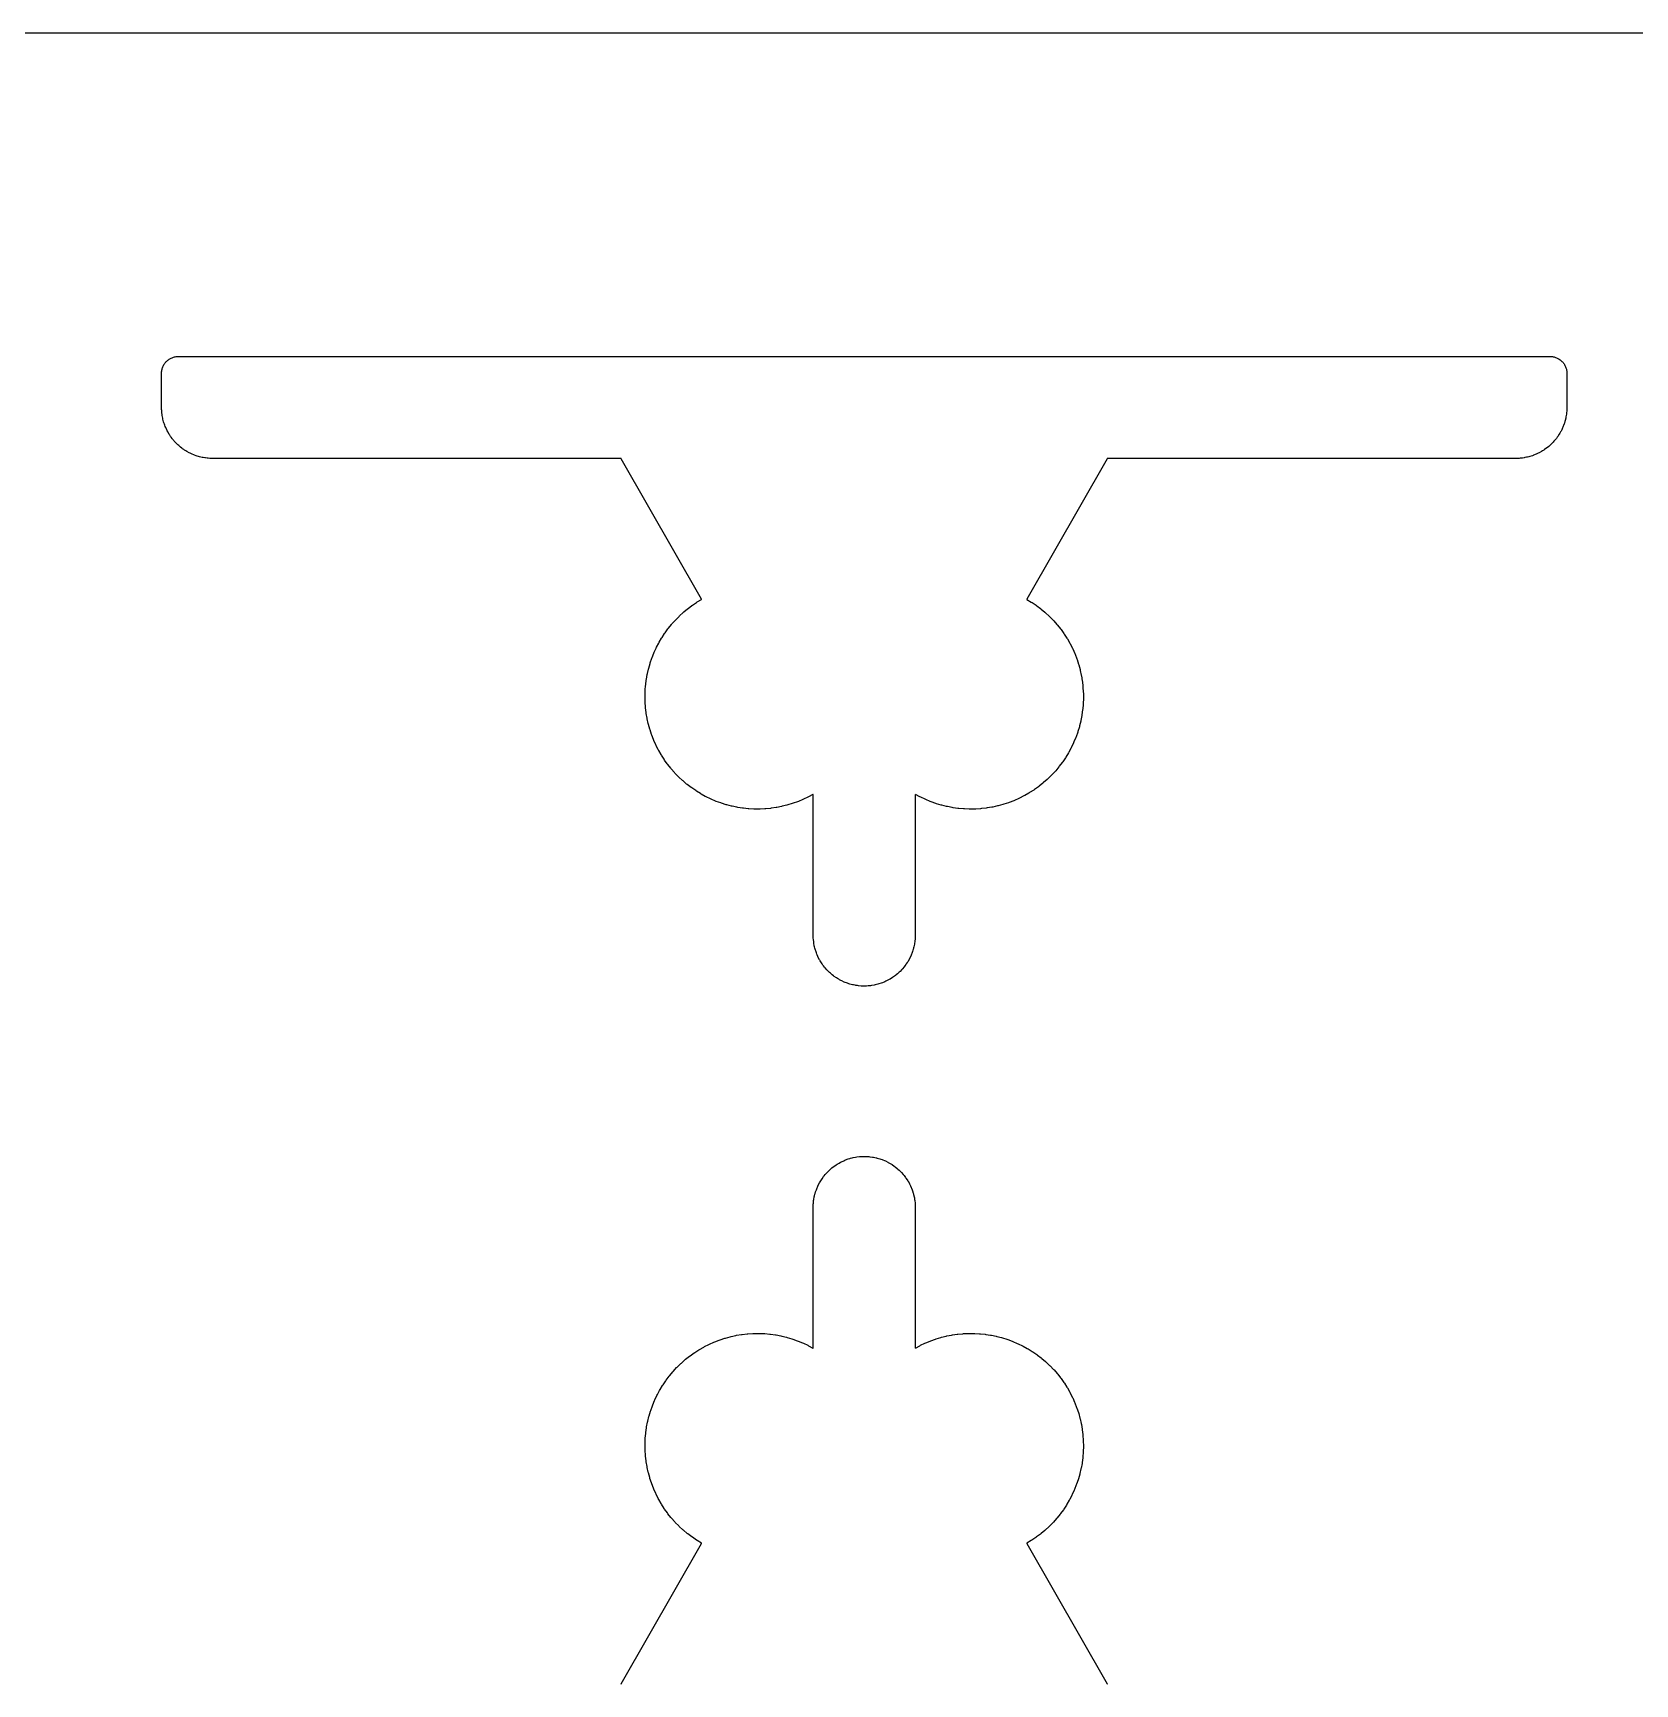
# Model space of a CAD drawing. Extents: x 0 to 200, y -100 to 0.
# Drawn here: x 75.59 to 122.64, y -48.5 to 0 of the extents above; entities that cross this region are included whole.
import ezdxf

# ---------------------------------------------------------------- set-up
doc = ezdxf.new("R2010")
doc.units = 0
doc.layers.add('BLACK', color=7, linetype='CONTINUOUS')

msp = doc.modelspace()

# ---------------------------------------------------------------- linework, layer by layer
at = {"layer": 'BLACK', "linetype": 'CONTINUOUS'}
for p, q in [((199.993863, 0), (0.006136, 0)), ((79.461993, -9.701763), (79.477062, -9.682453)), ((79.477062, -9.682453), (79.493059, -9.663906)), ((79.493059, -9.663906), (79.509948, -9.646166)), ((79.509948, -9.646166), (79.527686, -9.629276)), ((79.527686, -9.629276), (79.546232, -9.613277)), ((79.546232, -9.613277), (79.565541, -9.598208)), ((79.565541, -9.598208), (79.585566, -9.584104)), ((79.585566, -9.584104), (79.606259, -9.570999)), ((79.606259, -9.570999), (79.62757, -9.558926)), ((79.62757, -9.558926), (79.649447, -9.547913)), ((79.649447, -9.547913), (79.671839, -9.537987)), ((79.671839, -9.537987), (79.694691, -9.529172)), ((79.694691, -9.529172), (79.717948, -9.521488)), ((79.717948, -9.521488), (79.741554, -9.514956)), ((79.741554, -9.514956), (79.765452, -9.509589)), ((79.765452, -9.509589), (79.789585, -9.505401)), ((79.789585, -9.505401), (79.813894, -9.502403)), ((79.813894, -9.502403), (79.83832, -9.500601)), ((79.83832, -9.500601), (79.862819, -9.5)), ((79.862819, -9.5), (120.13718, -9.5)), ((120.13718, -9.5), (120.161678, -9.500601)), ((120.161678, -9.500601), (120.186105, -9.502403)), ((120.186105, -9.502403), (120.210414, -9.505401)), ((120.210414, -9.505401), (120.234547, -9.509589)), ((120.234547, -9.509589), (120.258445, -9.514956)), ((120.258445, -9.514956), (120.282051, -9.521488)), ((120.282051, -9.521488), (120.305308, -9.529172)), ((120.305308, -9.529172), (120.32816, -9.537987)), ((120.32816, -9.537987), (120.350551, -9.547913)), ((120.350551, -9.547913), (120.372429, -9.558926)), ((120.372429, -9.558926), (120.39374, -9.570999)), ((120.39374, -9.570999), (120.414433, -9.584104)), ((120.414433, -9.584104), (120.434458, -9.598208)), ((120.434458, -9.598208), (120.453767, -9.613277)), ((120.453767, -9.613277), (120.472313, -9.629276)), ((120.472313, -9.629276), (120.490051, -9.646166)), ((120.490051, -9.646166), (120.50694, -9.663906)), ((120.50694, -9.663906), (120.522937, -9.682453)), ((120.522937, -9.682453), (120.538005, -9.701763)), ((79.363806, -9.999047), (79.364406, -9.974549)), ((79.363877, -10.993881), (79.363806, -9.999047)), ((79.364406, -9.974549), (79.366206, -9.950122)), ((79.366206, -9.950122), (79.369203, -9.925813)), ((79.369203, -9.925813), (79.373389, -9.90168)), ((79.373389, -9.90168), (79.378754, -9.877782)), ((79.378754, -9.877782), (79.385285, -9.854175)), ((79.385285, -9.854175), (79.392967, -9.830918)), ((79.392967, -9.830918), (79.40178, -9.808065)), ((79.40178, -9.808065), (79.411705, -9.785673)), ((79.411705, -9.785673), (79.422716, -9.763794)), ((79.422716, -9.763794), (79.434788, -9.742482)), ((79.434788, -9.742482), (79.447891, -9.721789)), ((79.447891, -9.721789), (79.461993, -9.701763)), ((120.538005, -9.701763), (120.552108, -9.721789)), ((120.552108, -9.721789), (120.565211, -9.742482)), ((120.565211, -9.742482), (120.577283, -9.763794)), ((120.577283, -9.763794), (120.588294, -9.785673)), ((120.588294, -9.785673), (120.598218, -9.808065)), ((120.598218, -9.808065), (120.607032, -9.830918)), ((120.607032, -9.830918), (120.614714, -9.854175)), ((120.614714, -9.854175), (120.621245, -9.877781)), ((120.621245, -9.877781), (120.62661, -9.90168)), ((120.62661, -9.90168), (120.630796, -9.925813)), ((120.630796, -9.925813), (120.633793, -9.950122)), ((120.633793, -9.950122), (120.635593, -9.974549)), ((120.635593, -9.974549), (120.636193, -9.999047)), ((120.636193, -9.999047), (120.636122, -10.993881)), ((79.364027, -11.006104), (79.363877, -10.993881)), ((79.365382, -11.061293), (79.364027, -11.006104)), ((79.366585, -11.085781), (79.365382, -11.061293)), ((79.370194, -11.134698), (79.366585, -11.085781)), ((79.372597, -11.159097), (79.370194, -11.134698)), ((120.633001, -11.088825), (120.626426, -11.165172)), ((120.634692, -11.058227), (120.633001, -11.088825)), ((120.635972, -11.006104), (120.634692, -11.058227)), ((120.636122, -10.993881), (120.635972, -11.006104)), ((79.378226, -11.204734), (79.372597, -11.159097)), ((79.382908, -11.235019), (79.378226, -11.204734)), ((79.396933, -11.310345), (79.382908, -11.235019)), ((79.404989, -11.346222), (79.396933, -11.310345)), ((79.424517, -11.420313), (79.404989, -11.346222)), ((79.433233, -11.449692), (79.424517, -11.420313)), ((79.447657, -11.493354), (79.433233, -11.449692)), ((79.455916, -11.516438), (79.447657, -11.493354)), ((79.472465, -11.55934), (79.455916, -11.516438)), ((79.484366, -11.587579), (79.472465, -11.55934)), ((79.517551, -11.66003), (79.484366, -11.587579)), ((120.498241, -11.626815), (120.485309, -11.654597)), ((120.529638, -11.553571), (120.498241, -11.626815)), ((120.540842, -11.525049), (120.529638, -11.553571)), ((120.556333, -11.481754), (120.540842, -11.525049)), ((120.564024, -11.458474), (120.556333, -11.481754)), ((120.577372, -11.414471), (120.564024, -11.458474)), ((120.585364, -11.384887), (120.577372, -11.414471)), ((120.603068, -11.31034), (120.585364, -11.384887)), ((120.610241, -11.274276), (120.603068, -11.31034)), ((120.621927, -11.201648), (120.610241, -11.274276)), ((120.624512, -11.183452), (120.621927, -11.201648)), ((120.626426, -11.165172), (120.624512, -11.183452)), ((79.531161, -11.687486), (79.517551, -11.66003)), ((79.552837, -11.72804), (79.531161, -11.687486)), ((79.564921, -11.749371), (79.552837, -11.72804)), ((79.590138, -11.791443), (79.564921, -11.749371)), ((79.603254, -11.812156), (79.590138, -11.791443)), ((79.630506, -11.85294), (79.603254, -11.812156)), ((79.644622, -11.872985), (79.630506, -11.85294)), ((79.673842, -11.912383), (79.644622, -11.872985)), ((79.688925, -11.93171), (79.673842, -11.912383)), ((79.720043, -11.969627), (79.688925, -11.93171)), ((79.736056, -11.988191), (79.720043, -11.969627)), ((79.766937, -12.022262), (79.736056, -11.988191)), ((79.788203, -12.044326), (79.766937, -12.022262)), ((79.845239, -12.09998), (79.788203, -12.044326)), ((79.867818, -12.120698), (79.845239, -12.09998)), ((79.902637, -12.150733), (79.867818, -12.120698)), ((120.127459, -12.124622), (120.104378, -12.14478)), ((120.185843, -12.070386), (120.127459, -12.124622)), ((120.207645, -12.04885), (120.185843, -12.070386)), ((120.237237, -12.017769), (120.207645, -12.04885)), ((120.257677, -11.994937), (120.237237, -12.017769)), ((120.308983, -11.933961), (120.257677, -11.994937)), ((120.327984, -11.909919), (120.308983, -11.933961)), ((120.353549, -11.875449), (120.327984, -11.909919)), ((120.371041, -11.850287), (120.353549, -11.875449)), ((120.414497, -11.783489), (120.371041, -11.850287)), ((120.430412, -11.757302), (120.414497, -11.783489)), ((120.453077, -11.717292), (120.430412, -11.757302)), ((120.464635, -11.69567), (120.453077, -11.717292)), ((120.485309, -11.654597), (120.464635, -11.69567)), ((79.921589, -12.166286), (79.902637, -12.150733)), ((79.960258, -12.196464), (79.921589, -12.166286)), ((79.97995, -12.211068), (79.960258, -12.196464)), ((80.020053, -12.239312), (79.97995, -12.211068)), ((80.040437, -12.252933), (80.020053, -12.239312)), ((80.079287, -12.277533), (80.040437, -12.252933)), ((80.105667, -12.293126), (80.079287, -12.277533)), ((80.175481, -12.331551), (80.105667, -12.293126)), ((80.202768, -12.345497), (80.175481, -12.331551)), ((80.244336, -12.365157), (80.202768, -12.345497)), ((80.266749, -12.375092), (80.244336, -12.365157)), ((80.312066, -12.393863), (80.266749, -12.375092)), ((80.33494, -12.402687), (80.312066, -12.393863)), ((80.381123, -12.419211), (80.33494, -12.402687)), ((80.404403, -12.426902), (80.381123, -12.419211)), ((80.448406, -12.44025), (80.404403, -12.426902)), ((80.47799, -12.448242), (80.448406, -12.44025)), ((80.555523, -12.466655), (80.47799, -12.448242)), ((80.585541, -12.472817), (80.555523, -12.466655)), ((80.630847, -12.480679), (80.585541, -12.472817)), ((80.655098, -12.484276), (80.630847, -12.480679)), ((80.70378, -12.49028), (80.655098, -12.484276)), ((80.728179, -12.492683), (80.70378, -12.49028)), ((80.780354, -12.496532), (80.728179, -12.492683)), ((80.798314, -12.497532), (80.780354, -12.496532)), ((80.854488, -12.499646), (80.798314, -12.497532)), ((80.873273, -12.5), (80.854488, -12.499646)), ((92.856864, -12.5), (80.873273, -12.5)), ((92.862488, -12.50014), (92.856889, -12.5)), ((92.866217, -12.505414), (92.863318, -12.500622)), ((95.222276, -16.62938), (92.86623, -12.505436)), ((107.134263, -12.505435), (104.777719, -16.629389)), ((107.137175, -12.500622), (107.134275, -12.505413)), ((107.143604, -12.5), (107.138005, -12.50014)), ((119.124767, -12.5), (107.143629, -12.5)), ((119.147465, -12.499484), (119.124767, -12.5)), ((119.234239, -12.495536), (119.147465, -12.499484)), ((119.260501, -12.493647), (119.234239, -12.495536)), ((119.308412, -12.488928), (119.260501, -12.493647)), ((119.332744, -12.485927), (119.308412, -12.488928)), ((119.381264, -12.47873), (119.332744, -12.485927)), ((119.40542, -12.474538), (119.381264, -12.47873)), ((119.453528, -12.464969), (119.40542, -12.474538)), ((119.477449, -12.459597), (119.453528, -12.464969)), ((119.522054, -12.448424), (119.477449, -12.459597)), ((119.551537, -12.44007), (119.522054, -12.448424)), ((119.62459, -12.416927), (119.551537, -12.44007)), ((119.642005, -12.411055), (119.62459, -12.416927)), ((119.659193, -12.404546), (119.642005, -12.411055)), ((119.730345, -12.376092), (119.659193, -12.404546)), ((119.758436, -12.363846), (119.730345, -12.376092)), ((119.797231, -12.345497), (119.758436, -12.363846)), ((119.824518, -12.331551), (119.797231, -12.345497)), ((119.894332, -12.293126), (119.824518, -12.331551)), ((119.920712, -12.277533), (119.894332, -12.293126)), ((119.95697, -12.254574), (119.920712, -12.277533)), ((119.982345, -12.237393), (119.95697, -12.254574)), ((120.04693, -12.190711), (119.982345, -12.237393)), ((120.071203, -12.172006), (120.04693, -12.190711)), ((120.104378, -12.14478), (120.071203, -12.172006)), ((94.699673, -17.008059), (94.807035, -16.918783)), ((94.807035, -16.918783), (94.826576, -16.903341)), ((94.826576, -16.903341), (94.938255, -16.819528)), ((94.938255, -16.819528), (94.958542, -16.805079)), ((94.958542, -16.805079), (95.07426, -16.726937)), ((95.07426, -16.726937), (95.095241, -16.713518)), ((95.095241, -16.713518), (95.220035, -16.638019)), ((95.220056, -16.638006), (95.224382, -16.635239)), ((95.224724, -16.633922), (95.222289, -16.629402)), ((104.777707, -16.629411), (104.775272, -16.63393)), ((104.775613, -16.635247), (104.779937, -16.638015)), ((104.779958, -16.638028), (104.906819, -16.714846)), ((104.906819, -16.714846), (104.928127, -16.728499)), ((104.928127, -16.728499), (105.045613, -16.808042)), ((105.045613, -16.808042), (105.066203, -16.822757)), ((105.066203, -16.822757), (105.179509, -16.908148)), ((105.179509, -16.908148), (105.199327, -16.923887)), ((105.199327, -16.923887), (105.308163, -17.014908)), ((94.248785, -17.486056), (94.336329, -17.377276)), ((94.336329, -17.377276), (94.352423, -17.358268)), ((94.352423, -17.358268), (94.44528, -17.253988)), ((94.44528, -17.253988), (94.462301, -17.235806)), ((94.462301, -17.235806), (94.560241, -17.136284)), ((94.560241, -17.136284), (94.578147, -17.118973)), ((94.578147, -17.118973), (94.680926, -17.024456)), ((94.680926, -17.024456), (94.699673, -17.008059)), ((105.308163, -17.014908), (105.327159, -17.03163)), ((105.327159, -17.03163), (105.431245, -17.128046)), ((105.431245, -17.128046), (105.449369, -17.145709)), ((105.449369, -17.145709), (105.548438, -17.247273)), ((105.548438, -17.247273), (105.565644, -17.265831)), ((105.565644, -17.265831), (105.659442, -17.372283)), ((105.659442, -17.372283), (105.675686, -17.391689)), ((105.675686, -17.391689), (105.763972, -17.502755)), ((93.901552, -18.043917), (93.965805, -17.919948)), ((93.965805, -17.919948), (93.977814, -17.898128)), ((93.977814, -17.898128), (94.048166, -17.777516)), ((94.048166, -17.777516), (94.061248, -17.756321)), ((94.061248, -17.756321), (94.137525, -17.639366)), ((94.137525, -17.639366), (94.151646, -17.61885)), ((94.151646, -17.61885), (94.233659, -17.505842)), ((94.233659, -17.505842), (94.248785, -17.486056)), ((105.763972, -17.502755), (105.779213, -17.522959)), ((105.779213, -17.522959), (105.861759, -17.638354)), ((105.861759, -17.638354), (105.875957, -17.659303)), ((105.875957, -17.659303), (105.952553, -17.778731)), ((105.952553, -17.778731), (105.965672, -17.800373)), ((105.965672, -17.800373), (106.036121, -17.923527)), ((106.036121, -17.923527), (106.048126, -17.945806)), ((93.717605, -18.501512), (93.762664, -18.36935)), ((93.762664, -18.36935), (93.771286, -18.345984)), ((93.771286, -18.345984), (93.822876, -18.216234)), ((93.822876, -18.216234), (93.832652, -18.193326)), ((93.832652, -18.193326), (93.890646, -18.066308)), ((93.890646, -18.066308), (93.901552, -18.043917)), ((106.048126, -17.945806), (106.112247, -18.07237)), ((106.112247, -18.07237), (106.123109, -18.095228)), ((106.123109, -18.095228), (106.180737, -18.224877)), ((106.180737, -18.224877), (106.190427, -18.248256)), ((106.190427, -18.248256), (106.241415, -18.380658)), ((106.241415, -18.380658), (106.249909, -18.404497)), ((106.249909, -18.404497), (106.294125, -18.539312)), ((93.603914, -18.981411), (93.628772, -18.84401)), ((93.628772, -18.84401), (93.633815, -18.81962)), ((93.633815, -18.81962), (93.665491, -18.683629)), ((93.665491, -18.683629), (93.671744, -18.659521)), ((93.671744, -18.659521), (93.710158, -18.525278)), ((93.710158, -18.525278), (93.717605, -18.501512)), ((106.294125, -18.539312), (106.3014, -18.563551)), ((106.3014, -18.563551), (106.338731, -18.700432)), ((106.338731, -18.700432), (106.344769, -18.725008)), ((106.344769, -18.725008), (106.37512, -18.863604)), ((106.37512, -18.863604), (106.379905, -18.888455)), ((106.379905, -18.888455), (106.403197, -19.02841)), ((93.56302, -19.472895), (93.567121, -19.333325)), ((93.567121, -19.333325), (93.568473, -19.308455)), ((93.568473, -19.308455), (93.579526, -19.169262)), ((93.579526, -19.169262), (93.582116, -19.144491)), ((93.582116, -19.144491), (93.600093, -19.006022)), ((93.600093, -19.006022), (93.603914, -18.981411)), ((106.403197, -19.02841), (106.406718, -19.053472)), ((106.406718, -19.053472), (106.422891, -19.194427)), ((106.422891, -19.194427), (106.425138, -19.219635)), ((106.425138, -19.219635), (106.434151, -19.361228)), ((106.434151, -19.361228), (106.435118, -19.386517)), ((106.435118, -19.386517), (106.436948, -19.528386)), ((93.562909, -19.497801), (93.56302, -19.472895)), ((93.565771, -19.637403), (93.562909, -19.497801)), ((93.566902, -19.662283), (93.565771, -19.637403)), ((93.576718, -19.801569), (93.566902, -19.662283)), ((93.579088, -19.826362), (93.576718, -19.801569)), ((93.595835, -19.964985), (93.579088, -19.826362)), ((106.417147, -19.862053), (106.414274, -19.887196)), ((106.429679, -19.720727), (106.417147, -19.862053)), ((106.431275, -19.69547), (106.429679, -19.720727)), ((106.436633, -19.553691), (106.431275, -19.69547)), ((106.436948, -19.528386), (106.436633, -19.553691)), ((93.599438, -19.989629), (93.595835, -19.964985)), ((93.623074, -20.127245), (93.599438, -19.989629)), ((93.627901, -20.151679), (93.623074, -20.127245)), ((93.658367, -20.287946), (93.627901, -20.151679)), ((93.664406, -20.312109), (93.658367, -20.287946)), ((93.701627, -20.446688), (93.664406, -20.312109)), ((106.324501, -20.354527), (106.317853, -20.378946)), ((106.358289, -20.216729), (106.324501, -20.354527)), ((106.363691, -20.192005), (106.358289, -20.216729)), ((106.390457, -20.052672), (106.363691, -20.192005)), ((106.3946, -20.027706), (106.390457, -20.052672)), ((106.414274, -19.887196), (106.3946, -20.027706)), ((93.708862, -20.470519), (93.701627, -20.446688)), ((93.752745, -20.603076), (93.708862, -20.470519)), ((93.76116, -20.626517), (93.752745, -20.603076)), ((93.811596, -20.756721), (93.76116, -20.626517)), ((93.821168, -20.779714), (93.811596, -20.756721)), ((93.878032, -20.907242), (93.821168, -20.779714)), ((106.14808, -20.850423), (106.087245, -20.978599)), ((106.158349, -20.827293), (106.14808, -20.850423)), ((106.212614, -20.6962), (106.158349, -20.827293)), ((106.221698, -20.672579), (106.212614, -20.6962)), ((106.269253, -20.538906), (106.221698, -20.672579)), ((106.277129, -20.514856), (106.269253, -20.538906)), ((106.317853, -20.378946), (106.277129, -20.514856)), ((93.888739, -20.929729), (93.878032, -20.907242)), ((93.951888, -21.054264), (93.888739, -20.929729)), ((93.963702, -21.07619), (93.951888, -21.054264)), ((94.032981, -21.197422), (93.963702, -21.07619)), ((94.045874, -21.218732), (94.032981, -21.197422)), ((94.121109, -21.33636), (94.045874, -21.218732)), ((94.135048, -21.357001), (94.121109, -21.33636)), ((105.90887, -21.290756), (105.829327, -21.408242)), ((105.922523, -21.269447), (105.90887, -21.290756)), ((105.996013, -21.148083), (105.922523, -21.269447)), ((106.008569, -21.12611), (105.996013, -21.148083)), ((106.075818, -21.00118), (106.008569, -21.12611)), ((106.087245, -20.978599), (106.075818, -21.00118)), ((94.216054, -21.470732), (94.135048, -21.357001)), ((94.231004, -21.490652), (94.216054, -21.470732)), ((94.317578, -21.600205), (94.231004, -21.490652)), ((94.333503, -21.619355), (94.317578, -21.600205)), ((94.42543, -21.724456), (94.333503, -21.619355)), ((94.442289, -21.742788), (94.42543, -21.724456)), ((94.539341, -21.843176), (94.442289, -21.742788)), ((105.491661, -21.811998), (105.390097, -21.911067)), ((105.509324, -21.793874), (105.491661, -21.811998)), ((105.60574, -21.689788), (105.509324, -21.793874)), ((105.622462, -21.670792), (105.60574, -21.689788)), ((105.713483, -21.561956), (105.622462, -21.670792)), ((105.729221, -21.542138), (105.713483, -21.561956)), ((105.814613, -21.428832), (105.729221, -21.542138)), ((105.829327, -21.408242), (105.814613, -21.428832)), ((94.557093, -21.860646), (94.539341, -21.843176)), ((94.659028, -21.956071), (94.557093, -21.860646)), ((94.677629, -21.972634), (94.659028, -21.956071)), ((94.784194, -22.06286), (94.677629, -21.972634)), ((94.803598, -22.078475), (94.784194, -22.06286)), ((94.914528, -22.163276), (94.803598, -22.078475)), ((94.934685, -22.177905), (94.914528, -22.163276)), ((95.049705, -22.257072), (94.934685, -22.177905)), ((95.070566, -22.270677), (95.049705, -22.257072)), ((95.189389, -22.344012), (95.070566, -22.270677)), ((104.978067, -22.238587), (104.858639, -22.315183)), ((104.999017, -22.224389), (104.978067, -22.238587)), ((105.114412, -22.141842), (104.999017, -22.224389)), ((105.134615, -22.126601), (105.114412, -22.141842)), ((105.245681, -22.038316), (105.134615, -22.126601)), ((105.265087, -22.022071), (105.245681, -22.038316)), ((105.371539, -21.928273), (105.265087, -22.022071)), ((105.390097, -21.911067), (105.371539, -21.928273)), ((95.210903, -22.35656), (95.189389, -22.344012)), ((95.333233, -22.423882), (95.210903, -22.35656)), ((95.355346, -22.435342), (95.333233, -22.423882)), ((95.48088, -22.496482), (95.355346, -22.435342)), ((95.503536, -22.506826), (95.48088, -22.496482)), ((95.631962, -22.561632), (95.503536, -22.506826)), ((95.655105, -22.570834), (95.631962, -22.561632)), ((95.786103, -22.61917), (95.655105, -22.570834)), ((95.809677, -22.627207), (95.786103, -22.61917)), ((95.942921, -22.668954), (95.809677, -22.627207)), ((95.966866, -22.675805), (95.942921, -22.668954)), ((96.102026, -22.710858), (95.966866, -22.675805)), ((96.126283, -22.716508), (96.102026, -22.710858)), ((96.263022, -22.74478), (96.126283, -22.716508)), ((96.28753, -22.749214), (96.263022, -22.74478)), ((96.425508, -22.770635), (96.28753, -22.749214)), ((96.450207, -22.773841), (96.425508, -22.770635)), ((96.589081, -22.788358), (96.450207, -22.773841)), ((96.613909, -22.790329), (96.589081, -22.788358)), ((96.753335, -22.797905), (96.613909, -22.790329)), ((97.082248, -22.792398), (96.942761, -22.798742)), ((97.107092, -22.790647), (97.082248, -22.792398)), ((97.246089, -22.777358), (97.107092, -22.790647)), ((97.270816, -22.77437), (97.246089, -22.777358)), ((97.408978, -22.75417), (97.270816, -22.77437)), ((97.433524, -22.749953), (97.408978, -22.75417)), ((97.570508, -22.722891), (97.433524, -22.749953)), ((97.594813, -22.717456), (97.570508, -22.722891)), ((97.730278, -22.683599), (97.594813, -22.717456)), ((97.754282, -22.676959), (97.730278, -22.683599)), ((97.88789, -22.636392), (97.754282, -22.676959)), ((97.911534, -22.628564), (97.88789, -22.636392)), ((98.042954, -22.581387), (97.911534, -22.628564)), ((98.066179, -22.57239), (98.042954, -22.581387)), ((98.195083, -22.518721), (98.066179, -22.57239)), ((98.21783, -22.508578), (98.195083, -22.518721)), ((98.3439, -22.44855), (98.21783, -22.508578)), ((98.366113, -22.437285), (98.3439, -22.44855)), ((98.494589, -22.368054), (98.366113, -22.437285)), ((98.498441, -22.366099), (98.494611, -22.368043)), ((98.499999, -22.37126), (98.499894, -22.366966)), ((98.499972, -26.487635), (98.5, -22.371285)), ((101.500115, -22.371347), (101.500085, -26.487708)), ((101.500221, -22.367028), (101.500115, -22.371323)), ((101.505504, -22.368103), (101.501672, -22.366161)), ((101.636191, -22.438451), (101.505525, -22.368115)), ((101.658771, -22.449878), (101.636191, -22.438451)), ((101.786947, -22.510713), (101.658771, -22.449878)), ((101.810078, -22.520981), (101.786947, -22.510713)), ((101.941171, -22.575246), (101.810078, -22.520981)), ((101.964791, -22.58433), (101.941171, -22.575246)), ((102.098465, -22.631885), (101.964791, -22.58433)), ((102.122515, -22.639761), (102.098465, -22.631885)), ((102.258425, -22.680485), (102.122515, -22.639761)), ((102.282844, -22.687133), (102.258425, -22.680485)), ((102.420642, -22.720921), (102.282844, -22.687133)), ((102.445366, -22.726323), (102.420642, -22.720921)), ((102.584699, -22.753088), (102.445366, -22.726323)), ((102.609665, -22.757231), (102.584699, -22.753088)), ((102.750175, -22.776905), (102.609665, -22.757231)), ((102.775318, -22.779779), (102.750175, -22.776905)), ((102.916644, -22.79231), (102.775318, -22.779779)), ((102.941901, -22.793906), (102.916644, -22.79231)), ((103.08368, -22.799264), (102.941901, -22.793906)), ((103.417736, -22.787768), (103.276143, -22.796782)), ((103.442944, -22.785521), (103.417736, -22.787768)), ((103.583899, -22.769348), (103.442944, -22.785521)), ((103.60896, -22.765827), (103.583899, -22.769348)), ((103.748916, -22.742536), (103.60896, -22.765827)), ((103.773767, -22.73775), (103.748916, -22.742536)), ((103.912363, -22.7074), (103.773767, -22.73775)), ((103.936939, -22.701361), (103.912363, -22.7074)), ((104.07382, -22.66403), (103.936939, -22.701361)), ((104.098059, -22.656755), (104.07382, -22.66403)), ((104.232873, -22.612539), (104.098059, -22.656755)), ((104.256713, -22.604045), (104.232873, -22.612539)), ((104.389115, -22.553057), (104.256713, -22.604045)), ((104.412493, -22.543367), (104.389115, -22.553057)), ((104.542143, -22.485739), (104.412493, -22.543367)), ((104.565001, -22.474877), (104.542143, -22.485739)), ((104.691565, -22.410756), (104.565001, -22.474877)), ((104.713843, -22.398751), (104.691565, -22.410756)), ((104.836998, -22.328301), (104.713843, -22.398751)), ((104.858639, -22.315183), (104.836998, -22.328301)), ((96.77823, -22.798636), (96.753335, -22.797905)), ((96.91786, -22.799253), (96.77823, -22.798636)), ((96.942761, -22.798742), (96.91786, -22.799253)), ((103.108985, -22.799579), (103.08368, -22.799264)), ((103.250854, -22.797749), (103.108985, -22.799579)), ((103.276143, -22.796782), (103.250854, -22.797749)), ((98.500488, -26.510333), (98.499972, -26.487635)), ((98.504295, -26.594043), (98.500488, -26.510333)), ((98.506822, -26.626401), (98.504295, -26.594043)), ((98.515168, -26.701663), (98.506822, -26.626401)), ((101.489165, -26.670006), (101.486209, -26.694156)), ((101.493816, -26.622421), (101.489165, -26.670006)), ((101.495674, -26.596425), (101.493816, -26.622421)), ((101.499574, -26.510301), (101.495674, -26.596425)), ((101.500085, -26.487708), (101.499574, -26.510301)), ((98.51753, -26.71989), (98.515168, -26.701663)), ((98.520561, -26.738017), (98.51753, -26.71989)), ((98.534587, -26.813353), (98.520561, -26.738017)), ((98.541117, -26.843294), (98.534587, -26.813353)), ((98.551545, -26.884924), (98.541117, -26.843294)), ((98.559899, -26.914407), (98.551545, -26.884924)), ((98.583965, -26.990376), (98.559899, -26.914407)), ((98.594111, -27.019292), (98.583965, -26.990376)), ((98.61066, -27.062194), (98.594111, -27.019292)), ((98.620042, -27.084845), (98.61066, -27.062194)), ((98.638677, -27.126884), (98.620042, -27.084845)), ((98.651948, -27.154505), (98.638677, -27.126884)), ((98.687239, -27.222525), (98.651948, -27.154505)), ((101.364447, -27.119556), (101.332657, -27.185265)), ((101.37913, -27.086149), (101.364447, -27.119556)), ((101.407161, -27.015465), (101.37913, -27.086149)), ((101.417506, -26.986867), (101.407161, -27.015465)), ((101.431716, -26.943501), (101.417506, -26.986867)), ((101.438727, -26.920203), (101.431716, -26.943501)), ((101.450808, -26.876197), (101.438727, -26.920203)), ((101.457963, -26.846639), (101.450808, -26.876197)), ((101.47422, -26.769243), (101.457963, -26.846639)), ((101.479563, -26.739304), (101.47422, -26.769243)), ((101.486209, -26.694156), (101.479563, -26.739304)), ((98.696003, -27.238681), (98.687239, -27.222525)), ((98.705354, -27.254503), (98.696003, -27.238681)), ((98.745554, -27.319743), (98.705354, -27.254503)), ((98.762422, -27.345327), (98.745554, -27.319743)), ((98.788899, -27.382923), (98.762422, -27.345327)), ((98.803504, -27.402615), (98.788899, -27.382923)), ((98.831794, -27.438866), (98.803504, -27.402615)), ((98.85138, -27.462434), (98.831794, -27.438866)), ((98.902141, -27.519841), (98.85138, -27.462434)), ((98.914567, -27.533384), (98.902141, -27.519841)), ((98.927483, -27.546459), (98.914567, -27.533384)), ((98.98233, -27.599976), (98.927483, -27.546459)), ((99.004909, -27.620695), (98.98233, -27.599976)), ((99.039728, -27.65073), (99.004909, -27.620695)), ((100.977212, -27.636435), (100.94213, -27.665621)), ((100.995531, -27.620423), (100.977212, -27.636435)), ((101.029149, -27.589563), (100.995531, -27.620423)), ((101.050916, -27.568326), (101.029149, -27.589563)), ((101.103701, -27.513591), (101.050916, -27.568326)), ((101.128055, -27.486416), (101.103701, -27.513591)), ((101.176703, -27.427974), (101.128055, -27.486416)), ((101.195439, -27.404019), (101.176703, -27.427974)), ((101.222445, -27.367234), (101.195439, -27.404019)), ((101.236362, -27.347277), (101.222445, -27.367234)), ((101.261546, -27.309221), (101.236362, -27.347277)), ((101.277549, -27.28336), (101.261546, -27.309221)), ((101.315575, -27.217511), (101.277549, -27.28336)), ((101.332657, -27.185265), (101.315575, -27.217511)), ((99.058679, -27.666283), (99.039728, -27.65073)), ((99.09493, -27.694574), (99.058679, -27.666283)), ((99.119656, -27.712677), (99.09493, -27.694574)), ((99.185367, -27.757761), (99.119656, -27.712677)), ((99.211156, -27.774314), (99.185367, -27.757761)), ((99.250597, -27.797954), (99.211156, -27.774314)), ((99.271929, -27.810039), (99.250597, -27.797954)), ((99.312482, -27.831715), (99.271929, -27.810039)), ((99.339939, -27.845325), (99.312482, -27.831715)), ((99.41239, -27.87851), (99.339939, -27.845325)), ((99.440629, -27.890411), (99.41239, -27.87851)), ((99.483531, -27.90696), (99.440629, -27.890411)), ((99.506615, -27.91522), (99.483531, -27.90696)), ((99.550277, -27.929644), (99.506615, -27.91522)), ((99.579656, -27.938359), (99.550277, -27.929644)), ((99.656714, -27.95867), (99.579656, -27.938359)), ((99.686572, -27.965567), (99.656714, -27.95867)), ((99.731672, -27.974538), (99.686572, -27.965567)), ((99.755828, -27.97873), (99.731672, -27.974538)), ((99.801314, -27.985477), (99.755828, -27.97873)), ((99.83175, -27.989041), (99.801314, -27.985477)), ((99.91147, -27.995906), (99.83175, -27.989041)), ((99.941418, -27.997582), (99.91147, -27.995906)), ((99.988813, -27.998807), (99.941418, -27.997582)), ((100.011776, -27.998872), (99.988813, -27.998807)), ((100.044338, -27.998217), (100.011776, -27.998872)), ((100.064552, -27.9974), (100.044338, -27.998217)), ((100.115189, -27.994326), (100.064552, -27.9974)), ((100.139432, -27.992261), (100.115189, -27.994326)), ((100.184793, -27.98728), (100.139432, -27.992261)), ((100.214908, -27.983043), (100.184793, -27.98728)), ((100.289849, -27.97016), (100.214908, -27.983043)), ((100.325563, -27.962668), (100.289849, -27.97016)), ((100.396408, -27.945082), (100.325563, -27.962668)), ((100.431479, -27.935003), (100.396408, -27.945082)), ((100.500851, -27.912291), (100.431479, -27.935003)), ((100.535093, -27.899678), (100.500851, -27.912291)), ((100.605439, -27.870807), (100.535093, -27.899678)), ((100.633208, -27.858409), (100.605439, -27.870807)), ((100.674293, -27.838545), (100.633208, -27.858409)), ((100.695933, -27.827424), (100.674293, -27.838545)), ((100.736001, -27.805583), (100.695933, -27.827424)), ((100.762248, -27.790222), (100.736001, -27.805583)), ((100.826675, -27.749833), (100.762248, -27.790222)), ((100.856864, -27.729334), (100.826675, -27.749833)), ((100.918171, -27.68435), (100.856864, -27.729334)), ((100.94213, -27.665621), (100.918171, -27.68435)), ((98.898171, -33.48399), (98.919148, -33.461971)), ((98.919148, -33.461971), (98.975416, -33.406398)), ((98.975416, -33.406398), (98.997694, -33.385697)), ((98.997694, -33.385697), (99.032054, -33.355665)), ((99.032054, -33.355665), (99.050758, -33.340104)), ((99.050758, -33.340104), (99.086539, -33.311782)), ((99.086539, -33.311782), (99.110948, -33.293641)), ((99.110948, -33.293641), (99.17583, -33.248422)), ((99.17583, -33.248422), (99.201298, -33.231801)), ((99.201298, -33.231801), (99.240255, -33.208035)), ((99.240255, -33.208035), (99.261328, -33.195873)), ((99.261328, -33.195873), (99.301396, -33.174032)), ((99.301396, -33.174032), (99.328529, -33.160297)), ((99.328529, -33.160297), (99.397385, -33.128034)), ((99.397385, -33.128034), (99.430972, -33.113769)), ((99.430972, -33.113769), (99.502, -33.086619)), ((99.502, -33.086619), (99.530725, -33.07663)), ((99.530725, -33.07663), (99.574264, -33.062961)), ((99.574264, -33.062961), (99.597648, -33.056241)), ((99.597648, -33.056241), (99.641801, -33.044708)), ((99.641801, -33.044708), (99.671445, -33.037921)), ((99.671445, -33.037921), (99.74605, -33.023217)), ((99.74605, -33.023217), (99.782086, -33.017473)), ((99.782086, -33.017473), (99.857565, -33.008255)), ((99.857565, -33.008255), (99.887851, -33.005489)), ((99.887851, -33.005489), (99.935449, -33.002599)), ((99.935449, -33.002599), (99.955663, -33.001782)), ((99.955663, -33.001782), (99.988224, -33.001127)), ((99.988224, -33.001127), (100.011187, -33.001192)), ((100.011187, -33.001192), (100.061648, -33.002497)), ((100.061648, -33.002497), (100.085486, -33.003683)), ((100.085486, -33.003683), (100.131669, -33.00709)), ((100.131669, -33.00709), (100.162147, -33.010281)), ((100.162147, -33.010281), (100.23808, -33.020594)), ((100.23808, -33.020594), (100.256244, -33.023402)), ((100.256244, -33.023402), (100.274292, -33.026877)), ((100.274292, -33.026877), (100.346268, -33.042115)), ((100.346268, -33.042115), (100.364175, -33.046252)), ((100.364175, -33.046252), (100.381918, -33.051045)), ((100.381918, -33.051045), (100.455517, -33.072388)), ((100.455517, -33.072388), (100.484673, -33.081822)), ((100.484673, -33.081822), (100.527968, -33.097313)), ((100.527968, -33.097313), (100.550842, -33.106137)), ((100.550842, -33.106137), (100.593326, -33.123734)), ((100.593326, -33.123734), (100.621264, -33.136324)), ((100.621264, -33.136324), (100.69013, -33.169936)), ((100.69013, -33.169936), (100.706496, -33.1783)), ((100.706496, -33.1783), (100.722542, -33.187261)), ((100.722542, -33.187261), (100.786106, -33.224307)), ((100.786106, -33.224307), (100.801812, -33.233852)), ((100.801812, -33.233852), (100.817156, -33.243969)), ((100.817156, -33.243969), (100.877822, -33.285591)), ((100.877822, -33.285591), (100.892784, -33.296266)), ((100.892784, -33.296266), (100.907342, -33.307484)), ((100.907342, -33.307484), (100.96717, -33.355368)), ((100.96717, -33.355368), (100.990497, -33.375241)), ((100.990497, -33.375241), (101.024568, -33.406122)), ((101.024568, -33.406122), (101.042324, -33.423027)), ((101.042324, -33.423027), (101.074839, -33.455543)), ((101.074839, -33.455543), (101.095833, -33.477866)), ((98.605813, -33.950419), (98.635558, -33.880438)), ((98.635558, -33.880438), (98.651049, -33.847398)), ((98.651049, -33.847398), (98.684431, -33.782484)), ((98.684431, -33.782484), (98.702293, -33.750663)), ((98.702293, -33.750663), (98.740325, -33.688359)), ((98.740325, -33.688359), (98.760463, -33.657927)), ((98.760463, -33.657927), (98.804714, -33.596089)), ((98.804714, -33.596089), (98.823156, -33.571908)), ((98.823156, -33.571908), (98.851922, -33.536482)), ((98.851922, -33.536482), (98.867714, -33.517973)), ((98.867714, -33.517973), (98.898171, -33.48399)), ((101.095833, -33.477866), (101.146594, -33.535273)), ((101.146594, -33.535273), (101.158513, -33.549263)), ((101.158513, -33.549263), (101.16991, -33.563683)), ((101.16991, -33.563683), (101.214458, -33.622234)), ((101.214458, -33.622234), (101.225315, -33.637063)), ((101.225315, -33.637063), (101.23562, -33.652282)), ((101.23562, -33.652282), (101.277408, -33.716516)), ((101.277408, -33.716516), (101.293323, -33.742703)), ((101.293323, -33.742703), (101.315988, -33.782713)), ((101.315988, -33.782713), (101.327545, -33.804335)), ((101.327545, -33.804335), (101.349599, -33.848149)), ((101.349599, -33.848149), (101.360081, -33.870311)), ((101.360081, -33.870311), (101.379958, -33.915154)), ((101.379958, -33.915154), (101.38934, -33.937805)), ((101.38934, -33.937805), (101.405889, -33.980707)), ((98.500429, -34.489699), (98.504191, -34.406615)), ((98.504191, -34.406615), (98.506678, -34.374569)), ((98.506678, -34.374569), (98.514901, -34.299847)), ((98.514901, -34.299847), (98.520215, -34.263745)), ((98.520215, -34.263745), (98.53403, -34.18897)), ((98.53403, -34.18897), (98.540462, -34.159247)), ((98.540462, -34.159247), (98.551468, -34.11496)), ((98.551468, -34.11496), (98.55791, -34.091497)), ((98.55791, -34.091497), (98.571936, -34.044884)), ((98.571936, -34.044884), (98.579513, -34.021763)), ((98.579513, -34.021763), (98.594775, -33.978756)), ((98.594775, -33.978756), (98.605813, -33.950419)), ((101.405889, -33.980707), (101.416035, -34.009623)), ((101.416035, -34.009623), (101.439178, -34.082676)), ((101.439178, -34.082676), (101.444405, -34.100296)), ((101.444405, -34.100296), (101.44898, -34.118097)), ((101.44898, -34.118097), (101.466686, -34.192654)), ((101.466686, -34.192654), (101.472848, -34.222672)), ((101.472848, -34.222672), (101.480185, -34.264956)), ((101.480185, -34.264956), (101.484495, -34.295296)), ((101.484495, -34.295296), (101.493178, -34.373598)), ((101.493178, -34.373598), (101.495705, -34.405956)), ((101.495705, -34.405956), (101.499513, -34.489667)), ((98.49989, -38.628653), (98.499917, -34.512291)), ((98.499917, -34.512291), (98.500429, -34.489699)), ((101.499513, -34.489667), (101.500029, -34.512365)), ((101.500029, -34.512365), (101.499999, -38.628714)), ((95.926546, -38.33626), (96.063401, -38.298926)), ((96.063401, -38.298926), (96.087975, -38.292887)), ((96.087975, -38.292887), (96.226546, -38.262532)), ((96.226546, -38.262532), (96.251394, -38.257745)), ((96.251394, -38.257745), (96.391324, -38.234447)), ((96.391324, -38.234447), (96.416383, -38.230925)), ((96.416383, -38.230925), (96.557313, -38.214744)), ((96.557313, -38.214744), (96.582519, -38.212495)), ((96.582519, -38.212495), (96.724088, -38.203472)), ((96.724088, -38.203472), (96.749374, -38.202502)), ((96.749374, -38.202502), (96.891219, -38.20066)), ((96.891219, -38.20066), (96.916522, -38.200973)), ((96.916522, -38.200973), (97.058278, -38.206317)), ((97.058278, -38.206317), (97.083533, -38.207911)), ((97.083533, -38.207911), (97.224836, -38.220428)), ((97.224836, -38.220428), (97.249978, -38.223298)), ((97.249978, -38.223298), (97.390465, -38.242955)), ((97.390465, -38.242955), (97.41543, -38.247095)), ((97.41543, -38.247095), (97.554742, -38.273842)), ((97.554742, -38.273842), (97.579464, -38.279241)), ((97.579464, -38.279241), (97.717243, -38.313009)), ((97.717243, -38.313009), (97.74166, -38.319653)), ((102.26972, -38.316402), (102.405184, -38.282545)), ((102.405184, -38.282545), (102.42949, -38.27711)), ((102.42949, -38.27711), (102.566473, -38.250048)), ((102.566473, -38.250048), (102.59102, -38.245832)), ((102.59102, -38.245832), (102.729182, -38.225631)), ((102.729182, -38.225631), (102.753908, -38.222643)), ((102.753908, -38.222643), (102.892905, -38.209355)), ((102.892905, -38.209355), (102.917749, -38.207603)), ((102.917749, -38.207603), (103.057236, -38.20126)), ((103.057236, -38.20126), (103.082137, -38.200749)), ((103.082137, -38.200749), (103.221766, -38.201366)), ((103.221766, -38.201366), (103.246661, -38.202097)), ((103.246661, -38.202097), (103.386087, -38.209674)), ((103.386087, -38.209674), (103.410914, -38.211645)), ((103.410914, -38.211645), (103.549789, -38.226162)), ((103.549789, -38.226162), (103.574487, -38.229368)), ((103.574487, -38.229368), (103.712465, -38.250789)), ((103.712465, -38.250789), (103.736974, -38.255222)), ((103.736974, -38.255222), (103.873712, -38.283495)), ((103.873712, -38.283495), (103.897969, -38.289144)), ((103.897969, -38.289144), (104.033128, -38.324197)), ((94.88614, -38.858417), (95.001512, -38.77588)), ((95.001512, -38.77588), (95.02246, -38.761682)), ((95.02246, -38.761682), (95.141864, -38.685094)), ((95.141864, -38.685094), (95.163504, -38.671976)), ((95.163504, -38.671976), (95.286634, -38.601534)), ((95.286634, -38.601534), (95.30891, -38.589528)), ((95.30891, -38.589528), (95.43545, -38.525412)), ((95.43545, -38.525412), (95.458305, -38.51455)), ((95.458305, -38.51455), (95.58793, -38.456924)), ((95.58793, -38.456924), (95.611306, -38.447234)), ((95.611306, -38.447234), (95.743683, -38.396247)), ((95.743683, -38.396247), (95.76752, -38.387753)), ((95.76752, -38.387753), (95.902309, -38.343536)), ((95.902309, -38.343536), (95.926546, -38.33626)), ((97.74166, -38.319653), (97.877552, -38.360355)), ((97.877552, -38.360355), (97.901601, -38.368228)), ((97.901601, -38.368228), (98.035257, -38.41576)), ((98.035257, -38.41576), (98.058877, -38.424841)), ((98.058877, -38.424841), (98.189954, -38.479081)), ((98.189954, -38.479081), (98.213084, -38.489346)), ((98.213084, -38.489346), (98.341246, -38.550155)), ((98.341246, -38.550155), (98.363826, -38.561578)), ((98.363826, -38.561578), (98.494479, -38.631886)), ((98.4945, -38.631897), (98.498332, -38.633839)), ((98.499784, -38.632972), (98.499889, -38.628677)), ((101.5, -38.628739), (101.500105, -38.633033)), ((101.501558, -38.6339), (101.505388, -38.631956)), ((101.50541, -38.631945), (101.633886, -38.562714)), ((101.633886, -38.562714), (101.656099, -38.55145)), ((101.656099, -38.55145), (101.782168, -38.491422)), ((101.782168, -38.491422), (101.804915, -38.481279)), ((101.804915, -38.481279), (101.93382, -38.42761)), ((101.93382, -38.42761), (101.957044, -38.418613)), ((101.957044, -38.418613), (102.088464, -38.371437)), ((102.088464, -38.371437), (102.112108, -38.363609)), ((102.112108, -38.363609), (102.245716, -38.323042)), ((102.245716, -38.323042), (102.26972, -38.316402)), ((104.033128, -38.324197), (104.057073, -38.331049)), ((104.057073, -38.331049), (104.190317, -38.372796)), ((104.190317, -38.372796), (104.213891, -38.380832)), ((104.213891, -38.380832), (104.344889, -38.429169)), ((104.344889, -38.429169), (104.368032, -38.438371)), ((104.368032, -38.438371), (104.496458, -38.493177)), ((104.496458, -38.493177), (104.519114, -38.503521)), ((104.519114, -38.503521), (104.644648, -38.564661)), ((104.644648, -38.564661), (104.66676, -38.576121)), ((104.66676, -38.576121), (104.78909, -38.643442)), ((104.78909, -38.643442), (104.810604, -38.65599)), ((104.810604, -38.65599), (104.929426, -38.729326)), ((104.929426, -38.729326), (104.950288, -38.742931)), ((104.950288, -38.742931), (105.065307, -38.822098)), ((94.394899, -39.310413), (94.491297, -39.206343)), ((94.491297, -39.206343), (94.508958, -39.18822)), ((94.508958, -39.18822), (94.610503, -39.089165)), ((94.610503, -39.089165), (94.629059, -39.07196)), ((94.629059, -39.07196), (94.73549, -38.978175)), ((94.73549, -38.978175), (94.754894, -38.961931)), ((94.754894, -38.961931), (94.865938, -38.873657)), ((94.865938, -38.873657), (94.88614, -38.858417)), ((105.065307, -38.822098), (105.085465, -38.836726)), ((105.085465, -38.836726), (105.196394, -38.921528)), ((105.196394, -38.921528), (105.215798, -38.937142)), ((105.215798, -38.937142), (105.322363, -39.027368)), ((105.322363, -39.027368), (105.340964, -39.043931)), ((105.340964, -39.043931), (105.442898, -39.139356)), ((105.442898, -39.139356), (105.460651, -39.156825)), ((105.460651, -39.156825), (105.557702, -39.257213)), ((105.557702, -39.257213), (105.574562, -39.275546)), ((105.574562, -39.275546), (105.666489, -39.380646)), ((94.00469, -39.852037), (94.078168, -39.730693)), ((94.078168, -39.730693), (94.09182, -39.709386)), ((94.09182, -39.709386), (94.171348, -39.591919)), ((94.171348, -39.591919), (94.186062, -39.571331)), ((94.186062, -39.571331), (94.271437, -39.458043)), ((94.271437, -39.458043), (94.287174, -39.438226)), ((94.287174, -39.438226), (94.378178, -39.329408)), ((94.378178, -39.329408), (94.394899, -39.310413)), ((105.666489, -39.380646), (105.682413, -39.399796)), ((105.682413, -39.399796), (105.768987, -39.509349)), ((105.768987, -39.509349), (105.783937, -39.529269)), ((105.783937, -39.529269), (105.864942, -39.643)), ((105.864942, -39.643), (105.878881, -39.663641)), ((105.878881, -39.663641), (105.954117, -39.781269)), ((93.788121, -40.303848), (93.842378, -40.172778)), ((93.842378, -40.172778), (93.852646, -40.14965)), ((93.852646, -40.14965), (93.913471, -40.021496)), ((93.913471, -40.021496), (93.924898, -39.998917)), ((93.924898, -39.998917), (93.992135, -39.874008)), ((93.992135, -39.874008), (94.00469, -39.852037)), ((105.954117, -39.781269), (105.967009, -39.802578)), ((105.967009, -39.802578), (106.036288, -39.92381)), ((106.036288, -39.92381), (106.048102, -39.945736)), ((106.048102, -39.945736), (106.111252, -40.070271)), ((106.111252, -40.070271), (106.121958, -40.092758)), ((106.121958, -40.092758), (106.178822, -40.220286)), ((106.178822, -40.220286), (106.188394, -40.243279)), ((106.188394, -40.243279), (106.23883, -40.373482)), ((93.642459, -40.783242), (93.676245, -40.645468)), ((93.676245, -40.645468), (93.682892, -40.621052)), ((93.682892, -40.621052), (93.723612, -40.485165)), ((93.723612, -40.485165), (93.731488, -40.461117)), ((93.731488, -40.461117), (93.779037, -40.327467)), ((93.779037, -40.327467), (93.788121, -40.303848)), ((106.23883, -40.373482), (106.247245, -40.396924)), ((106.247245, -40.396924), (106.291128, -40.52948)), ((106.291128, -40.52948), (106.298363, -40.553312)), ((106.298363, -40.553312), (106.335584, -40.68789)), ((106.335584, -40.68789), (106.341623, -40.712053)), ((106.341623, -40.712053), (106.372089, -40.848319)), ((93.571064, -41.279165), (93.583599, -41.137863)), ((93.583599, -41.137863), (93.586473, -41.112722)), ((93.586473, -41.112722), (93.606148, -40.972236)), ((93.606148, -40.972236), (93.610292, -40.947273)), ((93.610292, -40.947273), (93.637057, -40.807964)), ((93.637057, -40.807964), (93.642459, -40.783242)), ((106.372089, -40.848319), (106.376916, -40.872753)), ((106.376916, -40.872753), (106.400552, -41.010369)), ((106.400552, -41.010369), (106.404155, -41.035013)), ((106.404155, -41.035013), (106.420902, -41.173636)), ((106.420902, -41.173636), (106.423272, -41.198429)), ((106.423272, -41.198429), (106.433088, -41.337714)), ((93.563789, -41.471478), (93.564105, -41.446174)), ((93.565613, -41.613322), (93.563789, -41.471478)), ((93.564105, -41.446174), (93.569468, -41.304419)), ((93.566579, -41.638609), (93.565613, -41.613322)), ((93.575583, -41.780179), (93.566579, -41.638609)), ((93.569468, -41.304419), (93.571064, -41.279165)), ((106.431517, -41.691542), (106.420465, -41.830734)), ((106.432869, -41.666672), (106.431517, -41.691542)), ((106.43697, -41.527102), (106.432869, -41.666672)), ((106.433088, -41.337714), (106.434219, -41.362595)), ((106.434219, -41.362595), (106.437081, -41.502196)), ((106.437081, -41.502196), (106.43697, -41.527102)), ((93.577829, -41.805385), (93.575583, -41.780179)), ((93.593992, -41.946317), (93.577829, -41.805385)), ((93.597511, -41.971377), (93.593992, -41.946317)), ((93.620791, -42.11131), (93.597511, -41.971377)), ((93.625575, -42.136159), (93.620791, -42.11131)), ((93.655912, -42.274733), (93.625575, -42.136159)), ((106.366175, -42.180376), (106.3345, -42.316366)), ((106.371219, -42.155986), (106.366175, -42.180376)), ((106.396076, -42.018585), (106.371219, -42.155986)), ((106.399897, -41.993974), (106.396076, -42.018585)), ((106.417875, -41.855505), (106.399897, -41.993974)), ((106.420465, -41.830734), (106.417875, -41.855505)), ((93.661948, -42.299308), (93.655912, -42.274733)), ((93.699264, -42.436168), (93.661948, -42.299308)), ((93.706537, -42.460406), (93.699264, -42.436168)), ((93.750736, -42.595201), (93.706537, -42.460406)), ((93.759227, -42.619039), (93.750736, -42.595201)), ((93.810197, -42.751422), (93.759227, -42.619039)), ((106.228705, -42.654011), (106.177115, -42.783761)), ((106.237328, -42.630645), (106.228705, -42.654011)), ((106.282386, -42.498484), (106.237328, -42.630645)), ((106.289833, -42.474717), (106.282386, -42.498484)), ((106.328247, -42.340475), (106.289833, -42.474717)), ((106.3345, -42.316366), (106.328247, -42.340475)), ((93.819884, -42.7748), (93.810197, -42.751422)), ((93.877493, -42.904432), (93.819884, -42.7748)), ((93.888352, -42.927289), (93.877493, -42.904432)), ((93.952451, -43.053837), (93.888352, -42.927289)), ((93.964454, -43.076114), (93.952451, -43.053837)), ((94.034881, -43.199254), (93.964454, -43.076114)), ((106.022178, -43.101867), (105.951826, -43.222479)), ((106.034187, -43.080047), (106.022178, -43.101867)), ((106.09844, -42.956078), (106.034187, -43.080047)), ((106.109346, -42.933686), (106.09844, -42.956078)), ((106.167339, -42.806669), (106.109346, -42.933686)), ((106.177115, -42.783761), (106.167339, -42.806669)), ((94.047996, -43.220895), (94.034881, -43.199254)), ((94.124569, -43.340309), (94.047996, -43.220895)), ((94.138764, -43.361259), (94.124569, -43.340309)), ((94.221286, -43.476642), (94.138764, -43.361259)), ((94.236523, -43.496845), (94.221286, -43.476642)), ((94.324783, -43.607901), (94.236523, -43.496845)), ((94.341024, -43.627307), (94.324783, -43.607901)), ((94.434795, -43.733751), (94.341024, -43.627307)), ((105.647571, -43.641726), (105.554714, -43.746006)), ((105.663665, -43.622718), (105.647571, -43.641726)), ((105.751208, -43.513938), (105.663665, -43.622718)), ((105.766334, -43.494152), (105.751208, -43.513938)), ((105.848346, -43.381144), (105.766334, -43.494152)), ((105.862468, -43.360628), (105.848346, -43.381144)), ((105.938745, -43.243673), (105.862468, -43.360628)), ((105.951826, -43.222479), (105.938745, -43.243673)), ((94.451998, -43.752309), (94.434795, -43.733751)), ((94.55104, -43.853867), (94.451998, -43.752309)), ((94.569161, -43.87153), (94.55104, -43.853867)), ((94.673218, -43.967942), (94.569161, -43.87153)), ((94.69221, -43.984664), (94.673218, -43.967942)), ((94.801017, -44.075682), (94.69221, -43.984664)), ((94.820832, -44.091422), (94.801017, -44.075682)), ((94.934109, -44.176812), (94.820832, -44.091422)), ((105.173418, -44.096652), (105.06174, -44.180466)), ((105.19296, -44.08121), (105.173418, -44.096652)), ((105.300321, -43.991934), (105.19296, -44.08121)), ((105.319069, -43.975538), (105.300321, -43.991934)), ((105.421847, -43.881021), (105.319069, -43.975538)), ((105.439754, -43.86371), (105.421847, -43.881021)), ((105.537693, -43.764188), (105.439754, -43.86371)), ((105.554714, -43.746006), (105.537693, -43.764188)), ((92.865736, -48.494564), (95.222525, -44.370188)), ((94.954696, -44.191528), (94.934109, -44.176812)), ((95.072152, -44.271072), (94.954696, -44.191528)), ((95.093457, -44.284727), (95.072152, -44.271072)), ((95.220287, -44.361549), (95.093457, -44.284727)), ((95.224631, -44.36433), (95.220308, -44.361562)), ((95.222537, -44.370166), (95.224972, -44.365647)), ((104.775272, -44.366071), (104.777708, -44.370592)), ((104.77994, -44.361988), (104.775614, -44.364755)), ((104.77772, -44.370614), (107.133769, -48.494563)), ((104.904754, -44.286476), (104.779961, -44.361975)), ((104.925736, -44.273057), (104.904754, -44.286476)), ((105.041453, -44.194914), (104.925736, -44.273057)), ((105.06174, -44.180466), (105.041453, -44.194914)), ((92.856395, -48.499999), (92.861994, -48.499859)), ((92.862824, -48.499377), (92.865724, -48.494586)), ((107.133782, -48.494585), (107.136681, -48.499377)), ((107.137511, -48.499859), (107.14311, -48.499999))]:
    msp.add_line(p, q, dxfattribs=at)

doc.saveas('drawing.dxf')
